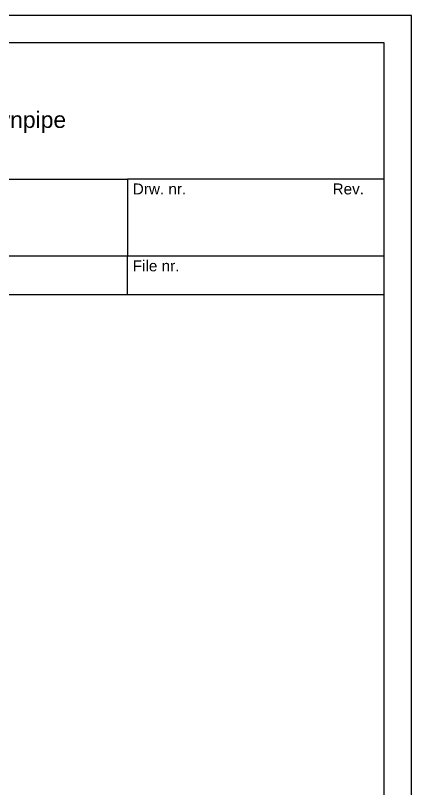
# Model space of a CAD drawing. Extents: x -5366 to 10078, y -29412 to -20292.
# Drawn here: x 5949 to 7108, y -22558 to -20292 of the extents above; entities that cross this region are included whole.
import ezdxf

# ---------------------------------------------------------------- set-up
doc = ezdxf.new("R2010")
doc.units = 0
doc.layers.add('DET_RAAMI_ULOIN', color=7, linetype='CONTINUOUS', plot=False)
doc.layers.add('DET_RAAMIT', color=7, linetype='CONTINUOUS')
doc.layers.add('DET_VAKIOTXT', color=7, linetype='CONTINUOUS')
doc.styles.add('arial', font='ARIAL.TTF')

msp = doc.modelspace()

# ---------------------------------------------------------------- linework, layer by layer
at = {"layer": 'DET_RAAMI_ULOIN', "color": 2}
msp.add_lwpolyline([(3940.35454, -24852.30809), (7108.35454, -24852.30809), (7108.35454, -20292.30809), (3940.35454, -20292.30809)], close=True, dxfattribs=at)
at = {"layer": 'DET_RAAMIT', "color": 2}
for p, q in [((4020.35454, -20772.30809), (6276.35454, -20772.30809)), ((4020.35454, -20996.30809), (6276.35454, -20996.30809)), ((4020.35454, -21109.56457), (7028.35454, -21109.56457))]:
    msp.add_line(p, q, dxfattribs=at)
for points in [[(4020.35454, -24772.30809), (7028.35454, -24772.30809), (7028.35454, -20372.30809), (4020.35454, -20372.30809)], [(6276.35454, -20772.30809), (6276.35454, -20996.30809), (7028.35454, -20996.30809), (7028.35454, -20772.30809)]]:
    msp.add_lwpolyline(points, close=True, dxfattribs=at)
msp.add_lwpolyline([(6276.35454, -21109.56457), (6276.35454, -20996.40093)], dxfattribs=at)

# ---------------------------------------------------------------- texts
at = {"layer": 'DET_RAAMIT', "color": 2, "insert": (5560.28382, -20493.88857), "char_height": 48, "width": 1468.0707136, "attachment_point": 1, "style": 'arial'}
msp.add_mtext('RWS\\PStraight downpipe\\PCEE', dxfattribs=at)
at = {"layer": 'DET_VAKIOTXT', "color": 1, "style": 'arial'}
for s, p in [('Drw. nr.', (6292.09038, -20816.65198)), ('Rev.', (6877.19043, -20816.6554)), ('File nr.', (6292.09038, -21042.06388))]:
    msp.add_text(s, height=32, dxfattribs=at).set_placement(p)

doc.saveas('drawing.dxf')
